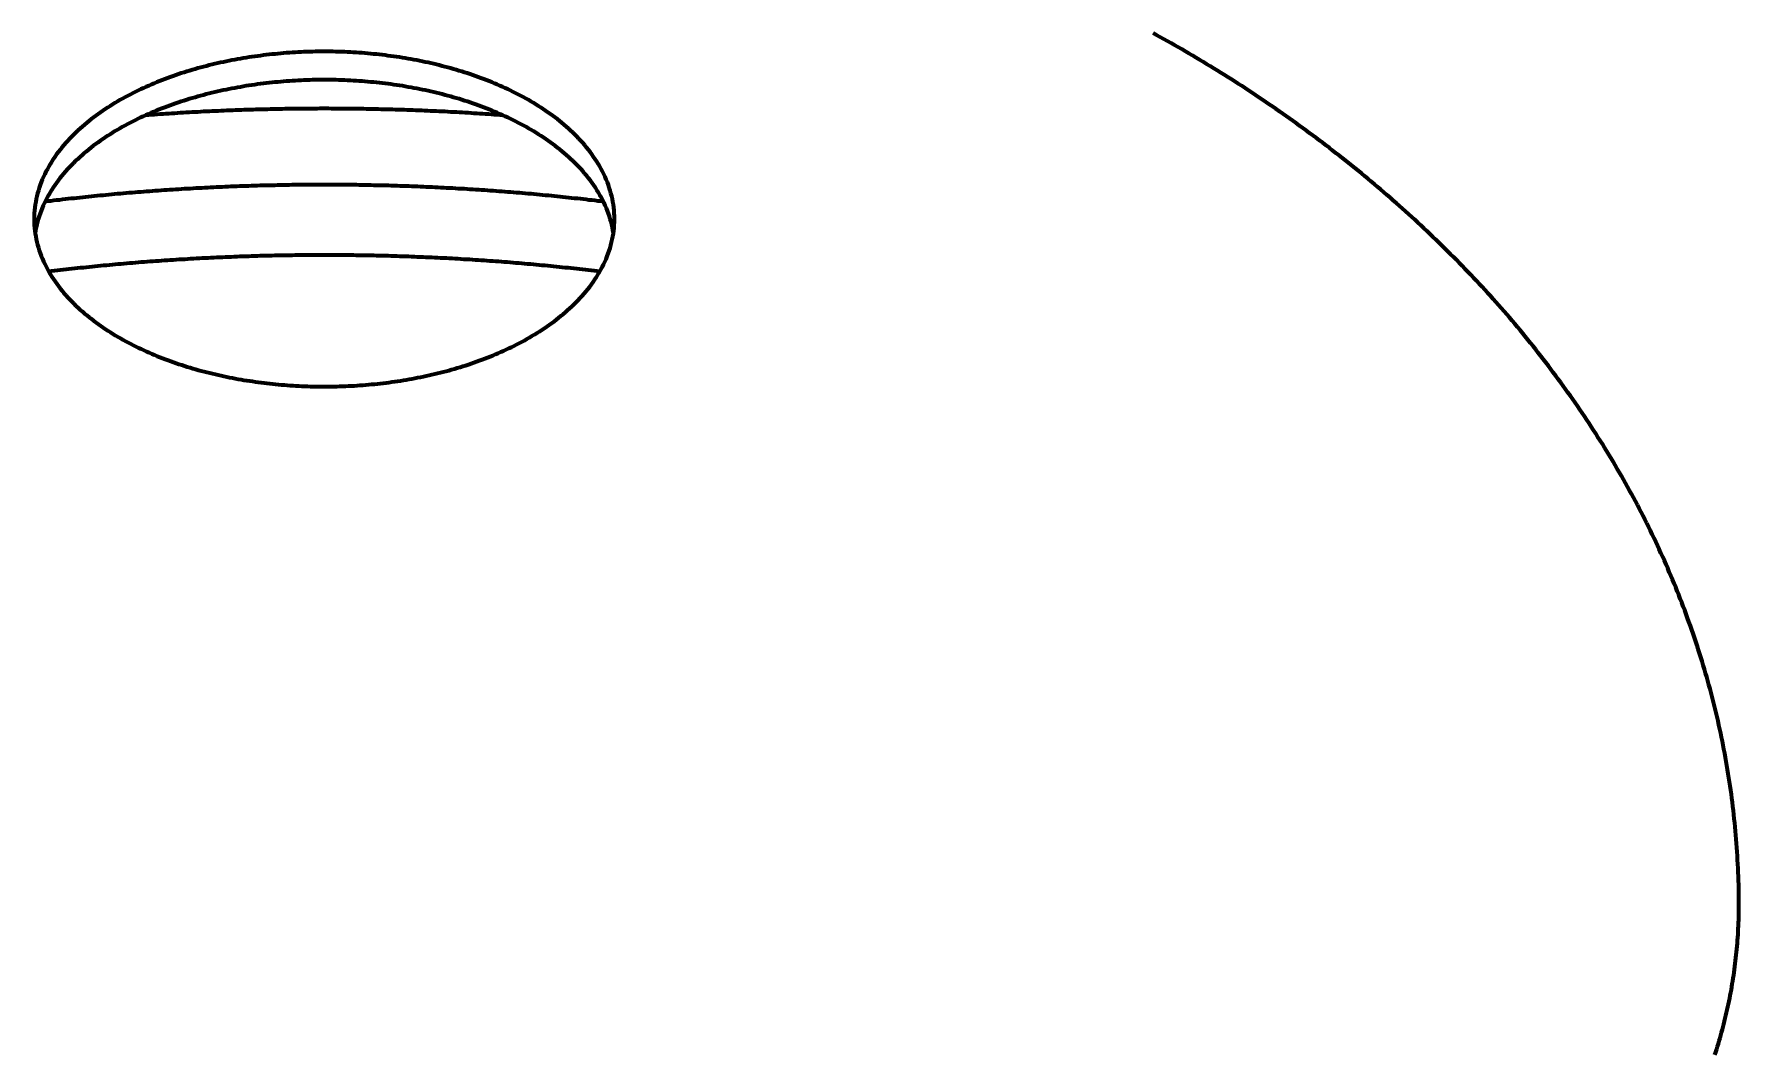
# Model space of a CAD drawing. Header units: millimetres. Extents: x 0 to 420, y 0 to 297.
# Drawn here: x 137.69 to 161.19, y 178.68 to 192.73 of the extents above; entities that cross this region are included whole.
import ezdxf

# ---------------------------------------------------------------- set-up
doc = ezdxf.new("R2010")
doc.units = ezdxf.units.MM
doc.layers.add('01-VISIBLE', color=7, linetype='CONTINUOUS', lineweight=70)

msp = doc.modelspace()

# ---------------------------------------------------------------- linework, layer by layer
at = {"layer": '01-VISIBLE'}
for points in [[(161.192, 180.72), (161.192, 180.776), (161.192, 180.833), (161.191, 180.89), (161.19, 180.947), (161.189, 181.004), (161.187, 181.061), (161.185, 181.118), (161.183, 181.175), (161.18, 181.232), (161.178, 181.289), (161.175, 181.346), (161.171, 181.403), (161.168, 181.459), (161.164, 181.516), (161.16, 181.573), (161.155, 181.63), (161.151, 181.687), (161.146, 181.743), (161.14, 181.8), (161.135, 181.857), (161.129, 181.913), (161.123, 181.97), (161.116, 182.027), (161.11, 182.083), (161.103, 182.14), (161.095, 182.196), (161.088, 182.253), (161.08, 182.309), (161.072, 182.365), (161.063, 182.422), (161.055, 182.478), (161.046, 182.534), (161.036, 182.59), (161.027, 182.647), (161.017, 182.703), (161.007, 182.759), (160.997, 182.815), (160.986, 182.871), (160.975, 182.927), (160.964, 182.982), (160.953, 183.038), (160.941, 183.094), (160.929, 183.15), (160.916, 183.205), (160.904, 183.261), (160.891, 183.316), (160.878, 183.372), (160.865, 183.427), (160.851, 183.482), (160.837, 183.538), (160.823, 183.593), (160.809, 183.648), (160.794, 183.703), (160.779, 183.758), (160.764, 183.813), (160.748, 183.868), (160.732, 183.922), (160.716, 183.977), (160.7, 184.031), (160.684, 184.086), (160.667, 184.14), (160.65, 184.195), (160.632, 184.249), (160.615, 184.303), (160.597, 184.357), (160.579, 184.411), (160.561, 184.465), (160.542, 184.519), (160.523, 184.573), (160.504, 184.626), (160.485, 184.68), (160.465, 184.733), (160.445, 184.787), (160.425, 184.84), (160.405, 184.893), (160.384, 184.946), (160.363, 184.999), (160.342, 185.052), (160.321, 185.105), (160.299, 185.158), (160.278, 185.211), (160.256, 185.263), (160.233, 185.315), (160.211, 185.368), (160.188, 185.42), (160.165, 185.472), (160.142, 185.524), (160.118, 185.576), (160.095, 185.628), (160.071, 185.679), (160.046, 185.731), (160.022, 185.782), (159.997, 185.834), (159.973, 185.885), (159.947, 185.936), (159.922, 185.987), (159.897, 186.038), (159.871, 186.089), (159.845, 186.14), (159.819, 186.19), (159.792, 186.241), (159.766, 186.291), (159.739, 186.341), (159.712, 186.391), (159.684, 186.441), (159.657, 186.491), (159.629, 186.541), (159.601, 186.59), (159.573, 186.64), (159.545, 186.689), (159.516, 186.739), (159.487, 186.788), (159.458, 186.837), (159.429, 186.886), (159.4, 186.934), (159.37, 186.983), (159.34, 187.032), (159.31, 187.08), (159.28, 187.128), (159.249, 187.176), (159.219, 187.224), (159.188, 187.272), (159.157, 187.32), (159.126, 187.368), (159.094, 187.415), (159.063, 187.463), (159.031, 187.51), (158.999, 187.557), (158.967, 187.604), (158.934, 187.651), (158.902, 187.697), (158.869, 187.744), (158.836, 187.79), (158.803, 187.837), (158.77, 187.883), (158.736, 187.929), (158.702, 187.975), (158.668, 188.021), (158.634, 188.066), (158.6, 188.112), (158.566, 188.157), (158.531, 188.203), (158.496, 188.248), (158.461, 188.293), (158.426, 188.338), (158.391, 188.382), (158.356, 188.427), (158.32, 188.471), (158.284, 188.516), (158.248, 188.56), (158.212, 188.604), (158.176, 188.648), (158.139, 188.691), (158.103, 188.735), (158.066, 188.778), (158.029, 188.822), (157.992, 188.865), (157.955, 188.908), (157.917, 188.951), (157.879, 188.994), (157.842, 189.036), (157.804, 189.079), (157.766, 189.121), (157.727, 189.163), (157.689, 189.205), (157.651, 189.247), (157.612, 189.289), (157.573, 189.331), (157.534, 189.372), (157.495, 189.414), (157.456, 189.455), (157.416, 189.496), (157.376, 189.537), (157.337, 189.578), (157.297, 189.618), (157.257, 189.659), (157.217, 189.699), (157.176, 189.739), (157.136, 189.78), (157.095, 189.819), (157.055, 189.859), (157.014, 189.899), (156.973, 189.938), (156.931, 189.978), (156.89, 190.017), (156.849, 190.056), (156.807, 190.095), (156.765, 190.134), (156.724, 190.173), (156.682, 190.211), (156.64, 190.249), (156.597, 190.288), (156.555, 190.326), (156.513, 190.364), (156.47, 190.401), (156.427, 190.439), (156.384, 190.477), (156.341, 190.514), (156.298, 190.551), (156.255, 190.588), (156.212, 190.625), (156.168, 190.662), (156.125, 190.699), (156.081, 190.735), (156.037, 190.771), (155.993, 190.808), (155.949, 190.844), (155.905, 190.88), (155.86, 190.915), (155.816, 190.951), (155.771, 190.987), (155.727, 191.022), (155.682, 191.057), (155.637, 191.092), (155.592, 191.127), (155.547, 191.162), (155.502, 191.196), (155.456, 191.231), (155.411, 191.265), (155.365, 191.299), (155.32, 191.333), (155.274, 191.367), (155.228, 191.401), (155.182, 191.435), (155.136, 191.468), (155.09, 191.502), (155.044, 191.535), (154.997, 191.568), (154.951, 191.601), (154.904, 191.634), (154.858, 191.666), (154.811, 191.699), (154.764, 191.731), (154.717, 191.763), (154.67, 191.795), (154.623, 191.827), (154.575, 191.859), (154.528, 191.891), (154.481, 191.922), (154.433, 191.953), (154.385, 191.985), (154.338, 192.016), (154.29, 192.047), (154.242, 192.077), (154.194, 192.108), (154.146, 192.138), (154.098, 192.169), (154.049, 192.199), (154.001, 192.229), (153.952, 192.259), (153.904, 192.289), (153.855, 192.318), (153.806, 192.348), (153.758, 192.377), (153.709, 192.406), (153.66, 192.435), (153.611, 192.464), (153.562, 192.493), (153.512, 192.522), (153.463, 192.55), (153.414, 192.579), (153.364, 192.607), (153.315, 192.635), (153.265, 192.663), (153.215, 192.691), (153.166, 192.718), (153.116, 192.746)], [(145.692, 190.181), (145.691, 190.221), (145.69, 190.261), (145.687, 190.301), (145.683, 190.341), (145.677, 190.381), (145.671, 190.42), (145.663, 190.46), (145.654, 190.499), (145.644, 190.537), (145.633, 190.576), (145.621, 190.614), (145.608, 190.652), (145.594, 190.689), (145.579, 190.726), (145.563, 190.763), (145.546, 190.799), (145.528, 190.835), (145.51, 190.871), (145.49, 190.906), (145.47, 190.94), (145.449, 190.974), (145.427, 191.008), (145.405, 191.041), (145.381, 191.074), (145.358, 191.106), (145.333, 191.138), (145.308, 191.169), (145.282, 191.199), (145.256, 191.23), (145.229, 191.259), (145.202, 191.289), (145.174, 191.318), (145.146, 191.346), (145.117, 191.374), (145.088, 191.401), (145.059, 191.428), (145.029, 191.455), (144.998, 191.481), (144.968, 191.507), (144.937, 191.532), (144.905, 191.557), (144.873, 191.581), (144.841, 191.605), (144.809, 191.629), (144.776, 191.652), (144.743, 191.675), (144.71, 191.697), (144.677, 191.719), (144.643, 191.74), (144.609, 191.762), (144.575, 191.782), (144.54, 191.803), (144.506, 191.823), (144.471, 191.843), (144.436, 191.862), (144.4, 191.881), (144.365, 191.899), (144.329, 191.918), (144.293, 191.936), (144.258, 191.953), (144.221, 191.97), (144.185, 191.987), (144.149, 192.004), (144.112, 192.02), (144.075, 192.036), (144.038, 192.052), (144.001, 192.067), (143.964, 192.082), (143.927, 192.097), (143.89, 192.111), (143.852, 192.125), (143.815, 192.139), (143.777, 192.152), (143.739, 192.165), (143.701, 192.178), (143.663, 192.191), (143.625, 192.203), (143.587, 192.215), (143.549, 192.227), (143.51, 192.238), (143.472, 192.25), (143.433, 192.26), (143.395, 192.271), (143.356, 192.281), (143.317, 192.291), (143.278, 192.301), (143.24, 192.311), (143.201, 192.32), (143.162, 192.329), (143.122, 192.338), (143.083, 192.346), (143.044, 192.355), (143.005, 192.363), (142.966, 192.37), (142.926, 192.378), (142.887, 192.385), (142.848, 192.392), (142.808, 192.399), (142.769, 192.405), (142.729, 192.412), (142.689, 192.418), (142.65, 192.423), (142.61, 192.429), (142.57, 192.434), (142.531, 192.439), (142.491, 192.444), (142.451, 192.449), (142.411, 192.453), (142.372, 192.457), (142.332, 192.461), (142.292, 192.465), (142.252, 192.468), (142.212, 192.471), (142.172, 192.474), (142.132, 192.477), (142.092, 192.479), (142.052, 192.481), (142.012, 192.483), (141.972, 192.485), (141.932, 192.487), (141.892, 192.488), (141.852, 192.489), (141.812, 192.49), (141.772, 192.49), (141.732, 192.491), (141.692, 192.491), (141.652, 192.491), (141.612, 192.49), (141.572, 192.49), (141.532, 192.489), (141.492, 192.488), (141.452, 192.487), (141.412, 192.485), (141.372, 192.483), (141.332, 192.481), (141.292, 192.479), (141.252, 192.477), (141.212, 192.474), (141.172, 192.471), (141.132, 192.468), (141.092, 192.465), (141.052, 192.461), (141.013, 192.457), (140.973, 192.453), (140.933, 192.449), (140.893, 192.444), (140.853, 192.439), (140.814, 192.434), (140.774, 192.429), (140.734, 192.423), (140.695, 192.418), (140.655, 192.412), (140.616, 192.405), (140.576, 192.399), (140.537, 192.392), (140.497, 192.385), (140.458, 192.378), (140.418, 192.37), (140.379, 192.363), (140.34, 192.355), (140.301, 192.346), (140.262, 192.338), (140.223, 192.329), (140.184, 192.32), (140.145, 192.311), (140.106, 192.301), (140.067, 192.291), (140.028, 192.281), (139.99, 192.271), (139.951, 192.26), (139.912, 192.25), (139.874, 192.238), (139.836, 192.227), (139.797, 192.215), (139.759, 192.203), (139.721, 192.191), (139.683, 192.178), (139.645, 192.165), (139.607, 192.152), (139.57, 192.139), (139.532, 192.125), (139.495, 192.111), (139.457, 192.097), (139.42, 192.082), (139.383, 192.067), (139.346, 192.052), (139.309, 192.036), (139.272, 192.02), (139.236, 192.004), (139.199, 191.987), (139.163, 191.97), (139.127, 191.953), (139.091, 191.936), (139.055, 191.918), (139.019, 191.899), (138.984, 191.881), (138.949, 191.862), (138.913, 191.843), (138.879, 191.823), (138.844, 191.803), (138.81, 191.782), (138.775, 191.762), (138.741, 191.74), (138.708, 191.719), (138.674, 191.697), (138.641, 191.675), (138.608, 191.652), (138.575, 191.629), (138.543, 191.605), (138.511, 191.581), (138.479, 191.557), (138.448, 191.532), (138.417, 191.507), (138.386, 191.481), (138.355, 191.455), (138.325, 191.428), (138.296, 191.401), (138.267, 191.374), (138.238, 191.346), (138.21, 191.318), (138.182, 191.289), (138.155, 191.259), (138.128, 191.23), (138.102, 191.199), (138.076, 191.169), (138.051, 191.138), (138.027, 191.106), (138.003, 191.074), (137.98, 191.041), (137.957, 191.008), (137.935, 190.974), (137.914, 190.94), (137.894, 190.906), (137.875, 190.871), (137.856, 190.835), (137.838, 190.799), (137.821, 190.763), (137.805, 190.726), (137.79, 190.689), (137.776, 190.652), (137.763, 190.614), (137.751, 190.576), (137.74, 190.537), (137.73, 190.499), (137.721, 190.46), (137.714, 190.42), (137.707, 190.381), (137.702, 190.341), (137.697, 190.301), (137.694, 190.261), (137.693, 190.221), (137.692, 190.181)], [(145.678, 189.986), (145.671, 190.026), (145.664, 190.065), (145.655, 190.104), (145.645, 190.143), (145.635, 190.182), (145.623, 190.22), (145.61, 190.258), (145.596, 190.296), (145.581, 190.333), (145.565, 190.37), (145.548, 190.406), (145.53, 190.442), (145.512, 190.477), (145.492, 190.512), (145.472, 190.547), (145.451, 190.581), (145.429, 190.615), (145.407, 190.648), (145.384, 190.681), (145.36, 190.713), (145.335, 190.745), (145.31, 190.776), (145.285, 190.807), (145.259, 190.837), (145.232, 190.867), (145.205, 190.896), (145.177, 190.925), (145.149, 190.954), (145.12, 190.982), (145.091, 191.009), (145.061, 191.036), (145.031, 191.063), (145.001, 191.089), (144.97, 191.115), (144.939, 191.14), (144.908, 191.165), (144.876, 191.19), (144.844, 191.214), (144.812, 191.237), (144.779, 191.26), (144.746, 191.283), (144.713, 191.306), (144.679, 191.328), (144.645, 191.349), (144.611, 191.37), (144.577, 191.391), (144.543, 191.412), (144.508, 191.432), (144.473, 191.451), (144.438, 191.471), (144.403, 191.49), (144.367, 191.509), (144.332, 191.527), (144.296, 191.545), (144.26, 191.562), (144.224, 191.58), (144.187, 191.597), (144.151, 191.613), (144.114, 191.629), (144.077, 191.645), (144.041, 191.661), (144.004, 191.676), (143.966, 191.691), (143.929, 191.706), (143.892, 191.72), (143.854, 191.735), (143.817, 191.748), (143.779, 191.762), (143.741, 191.775), (143.703, 191.788), (143.665, 191.801), (143.627, 191.813), (143.589, 191.825), (143.55, 191.837), (143.512, 191.848), (143.473, 191.859), (143.435, 191.87), (143.396, 191.881), (143.358, 191.891), (143.319, 191.901), (143.28, 191.911), (143.241, 191.921), (143.202, 191.93), (143.163, 191.939), (143.124, 191.948), (143.085, 191.957), (143.045, 191.965), (143.006, 191.973), (142.967, 191.981), (142.928, 191.988), (142.888, 191.995), (142.849, 192.002), (142.809, 192.009), (142.77, 192.016), (142.73, 192.022), (142.69, 192.028), (142.651, 192.034), (142.611, 192.039), (142.571, 192.045), (142.532, 192.05), (142.492, 192.054), (142.452, 192.059), (142.412, 192.063), (142.372, 192.067), (142.332, 192.071), (142.292, 192.075), (142.253, 192.078), (142.213, 192.081), (142.173, 192.084), (142.133, 192.087), (142.093, 192.089), (142.053, 192.092), (142.013, 192.094), (141.973, 192.095), (141.932, 192.097), (141.892, 192.098), (141.852, 192.099), (141.812, 192.1), (141.772, 192.101), (141.732, 192.101), (141.692, 192.101), (141.652, 192.101), (141.612, 192.101), (141.572, 192.1), (141.532, 192.099), (141.492, 192.098), (141.452, 192.097), (141.412, 192.095), (141.372, 192.094), (141.332, 192.092), (141.292, 192.089), (141.252, 192.087), (141.212, 192.084), (141.172, 192.081), (141.132, 192.078), (141.092, 192.075), (141.052, 192.071), (141.012, 192.067), (140.972, 192.063), (140.932, 192.059), (140.892, 192.054), (140.853, 192.05), (140.813, 192.045), (140.773, 192.039), (140.733, 192.034), (140.694, 192.028), (140.654, 192.022), (140.615, 192.016), (140.575, 192.009), (140.536, 192.002), (140.496, 191.995), (140.457, 191.988), (140.417, 191.981), (140.378, 191.973), (140.339, 191.965), (140.299, 191.957), (140.26, 191.948), (140.221, 191.939), (140.182, 191.93), (140.143, 191.921), (140.104, 191.911), (140.065, 191.901), (140.027, 191.891), (139.988, 191.881), (139.949, 191.87), (139.911, 191.859), (139.872, 191.848), (139.834, 191.837), (139.796, 191.825), (139.757, 191.813), (139.719, 191.801), (139.681, 191.788), (139.643, 191.775), (139.605, 191.762), (139.568, 191.748), (139.53, 191.735), (139.492, 191.72), (139.455, 191.706), (139.418, 191.691), (139.381, 191.676), (139.344, 191.661), (139.307, 191.645), (139.27, 191.629), (139.233, 191.613), (139.197, 191.597), (139.161, 191.58), (139.124, 191.562), (139.088, 191.545), (139.053, 191.527), (139.017, 191.509), (138.981, 191.49), (138.946, 191.471), (138.911, 191.451), (138.876, 191.432), (138.841, 191.412), (138.807, 191.391), (138.773, 191.37), (138.739, 191.349), (138.705, 191.328), (138.672, 191.306), (138.638, 191.283), (138.605, 191.26), (138.573, 191.237), (138.54, 191.214), (138.508, 191.19), (138.476, 191.165), (138.445, 191.14), (138.414, 191.115), (138.383, 191.089), (138.353, 191.063), (138.323, 191.036), (138.293, 191.009), (138.264, 190.982), (138.236, 190.954), (138.207, 190.925), (138.18, 190.896), (138.152, 190.867), (138.126, 190.837), (138.099, 190.807), (138.074, 190.776), (138.049, 190.745), (138.024, 190.713), (138, 190.681), (137.977, 190.648), (137.955, 190.615), (137.933, 190.581), (137.912, 190.547), (137.892, 190.512), (137.873, 190.477), (137.854, 190.442), (137.836, 190.406), (137.819, 190.37), (137.803, 190.333), (137.789, 190.296), (137.775, 190.258), (137.762, 190.22), (137.75, 190.182), (137.739, 190.143), (137.729, 190.104), (137.72, 190.065), (137.713, 190.026), (137.706, 189.986)], [(144.155, 191.611), (144.115, 191.614), (144.075, 191.617), (144.035, 191.62), (143.995, 191.623), (143.955, 191.626), (143.915, 191.628), (143.875, 191.631), (143.835, 191.634), (143.795, 191.636), (143.755, 191.639), (143.715, 191.641), (143.675, 191.644), (143.635, 191.646), (143.595, 191.649), (143.555, 191.651), (143.515, 191.653), (143.475, 191.655), (143.435, 191.657), (143.395, 191.66), (143.355, 191.662), (143.315, 191.664), (143.275, 191.666), (143.235, 191.667), (143.195, 191.669), (143.155, 191.671), (143.115, 191.673), (143.075, 191.675), (143.035, 191.676), (142.995, 191.678), (142.955, 191.679), (142.915, 191.681), (142.874, 191.682), (142.834, 191.684), (142.794, 191.685), (142.754, 191.686), (142.714, 191.688), (142.674, 191.689), (142.634, 191.69), (142.594, 191.691), (142.554, 191.692), (142.514, 191.693), (142.474, 191.694), (142.434, 191.695), (142.394, 191.696), (142.354, 191.697), (142.313, 191.698), (142.273, 191.698), (142.233, 191.699), (142.193, 191.7), (142.153, 191.7), (142.113, 191.701), (142.073, 191.701), (142.033, 191.702), (141.993, 191.702), (141.953, 191.703), (141.913, 191.703), (141.872, 191.703), (141.832, 191.703), (141.792, 191.703), (141.752, 191.704), (141.712, 191.704), (141.672, 191.704), (141.632, 191.704), (141.592, 191.703), (141.552, 191.703), (141.512, 191.703), (141.472, 191.703), (141.432, 191.703), (141.391, 191.702), (141.351, 191.702), (141.311, 191.701), (141.271, 191.701), (141.231, 191.7), (141.191, 191.7), (141.151, 191.699), (141.111, 191.698), (141.071, 191.698), (141.031, 191.697), (140.991, 191.696), (140.95, 191.695), (140.91, 191.694), (140.87, 191.693), (140.83, 191.692), (140.79, 191.691), (140.75, 191.69), (140.71, 191.689), (140.67, 191.688), (140.63, 191.686), (140.59, 191.685), (140.55, 191.684), (140.51, 191.682), (140.47, 191.681), (140.43, 191.679), (140.389, 191.678), (140.349, 191.676), (140.309, 191.675), (140.269, 191.673), (140.229, 191.671), (140.189, 191.669), (140.149, 191.667), (140.109, 191.666), (140.069, 191.664), (140.029, 191.662), (139.989, 191.66), (139.949, 191.657), (139.909, 191.655), (139.869, 191.653), (139.829, 191.651), (139.789, 191.649), (139.749, 191.646), (139.709, 191.644), (139.669, 191.641), (139.629, 191.639), (139.589, 191.636), (139.549, 191.634), (139.509, 191.631), (139.469, 191.628), (139.429, 191.626), (139.389, 191.623), (139.349, 191.62), (139.309, 191.617), (139.269, 191.614), (139.229, 191.611)], [(145.541, 190.421), (145.501, 190.426), (145.461, 190.43), (145.421, 190.435), (145.381, 190.44), (145.341, 190.444), (145.301, 190.449), (145.261, 190.454), (145.222, 190.458), (145.182, 190.463), (145.142, 190.467), (145.102, 190.471), (145.062, 190.476), (145.022, 190.48), (144.982, 190.484), (144.942, 190.488), (144.902, 190.492), (144.862, 190.496), (144.822, 190.5), (144.782, 190.504), (144.742, 190.508), (144.702, 190.512), (144.662, 190.516), (144.622, 190.519), (144.582, 190.523), (144.542, 190.527), (144.502, 190.53), (144.462, 190.534), (144.422, 190.537), (144.382, 190.541), (144.342, 190.544), (144.301, 190.547), (144.261, 190.55), (144.221, 190.554), (144.181, 190.557), (144.141, 190.56), (144.101, 190.563), (144.061, 190.566), (144.021, 190.569), (143.981, 190.572), (143.941, 190.575), (143.901, 190.578), (143.861, 190.58), (143.821, 190.583), (143.78, 190.586), (143.74, 190.588), (143.7, 190.591), (143.66, 190.593), (143.62, 190.596), (143.58, 190.598), (143.54, 190.6), (143.5, 190.603), (143.46, 190.605), (143.419, 190.607), (143.379, 190.609), (143.339, 190.611), (143.299, 190.613), (143.259, 190.615), (143.219, 190.617), (143.179, 190.619), (143.138, 190.621), (143.098, 190.623), (143.058, 190.625), (143.018, 190.626), (142.978, 190.628), (142.938, 190.63), (142.897, 190.631), (142.857, 190.633), (142.817, 190.634), (142.777, 190.635), (142.737, 190.637), (142.697, 190.638), (142.656, 190.639), (142.616, 190.64), (142.576, 190.642), (142.536, 190.643), (142.496, 190.644), (142.456, 190.645), (142.415, 190.646), (142.375, 190.646), (142.335, 190.647), (142.295, 190.648), (142.255, 190.649), (142.215, 190.649), (142.174, 190.65), (142.134, 190.651), (142.094, 190.651), (142.054, 190.652), (142.014, 190.652), (141.973, 190.652), (141.933, 190.653), (141.893, 190.653), (141.853, 190.653), (141.813, 190.653), (141.772, 190.654), (141.732, 190.654), (141.692, 190.654), (141.652, 190.654), (141.612, 190.654), (141.572, 190.653), (141.531, 190.653), (141.491, 190.653), (141.451, 190.653), (141.411, 190.652), (141.371, 190.652), (141.33, 190.652), (141.29, 190.651), (141.25, 190.651), (141.21, 190.65), (141.17, 190.649), (141.129, 190.649), (141.089, 190.648), (141.049, 190.647), (141.009, 190.646), (140.969, 190.646), (140.929, 190.645), (140.888, 190.644), (140.848, 190.643), (140.808, 190.642), (140.768, 190.64), (140.728, 190.639), (140.688, 190.638), (140.647, 190.637), (140.607, 190.635), (140.567, 190.634), (140.527, 190.633), (140.487, 190.631), (140.447, 190.63), (140.406, 190.628), (140.366, 190.626), (140.326, 190.625), (140.286, 190.623), (140.246, 190.621), (140.206, 190.619), (140.165, 190.617), (140.125, 190.615), (140.085, 190.613), (140.045, 190.611), (140.005, 190.609), (139.965, 190.607), (139.925, 190.605), (139.885, 190.603), (139.844, 190.6), (139.804, 190.598), (139.764, 190.596), (139.724, 190.593), (139.684, 190.591), (139.644, 190.588), (139.604, 190.586), (139.564, 190.583), (139.524, 190.58), (139.483, 190.578), (139.443, 190.575), (139.403, 190.572), (139.363, 190.569), (139.323, 190.566), (139.283, 190.563), (139.243, 190.56), (139.203, 190.557), (139.163, 190.554), (139.123, 190.55), (139.083, 190.547), (139.043, 190.544), (139.003, 190.541), (138.963, 190.537), (138.922, 190.534), (138.882, 190.53), (138.842, 190.527), (138.802, 190.523), (138.762, 190.519), (138.722, 190.516), (138.682, 190.512), (138.642, 190.508), (138.602, 190.504), (138.562, 190.5), (138.522, 190.496), (138.482, 190.492), (138.442, 190.488), (138.402, 190.484), (138.362, 190.48), (138.322, 190.476), (138.283, 190.471), (138.243, 190.467), (138.203, 190.463), (138.163, 190.458), (138.123, 190.454), (138.083, 190.449), (138.043, 190.444), (138.003, 190.44), (137.963, 190.435), (137.923, 190.43), (137.883, 190.426), (137.843, 190.421)], [(137.692, 190.181), (137.693, 190.141), (137.694, 190.101), (137.698, 190.061), (137.702, 190.021), (137.707, 189.981), (137.714, 189.942), (137.721, 189.902), (137.73, 189.863), (137.74, 189.824), (137.751, 189.786), (137.763, 189.748), (137.776, 189.71), (137.791, 189.672), (137.806, 189.635), (137.822, 189.598), (137.839, 189.562), (137.857, 189.526), (137.875, 189.49), (137.895, 189.455), (137.915, 189.421), (137.936, 189.387), (137.958, 189.353), (137.981, 189.32), (138.004, 189.287), (138.028, 189.255), (138.052, 189.223), (138.078, 189.192), (138.103, 189.161), (138.13, 189.131), (138.157, 189.101), (138.184, 189.072), (138.212, 189.043), (138.24, 189.015), (138.269, 188.987), (138.298, 188.959), (138.328, 188.932), (138.358, 188.905), (138.388, 188.879), (138.419, 188.854), (138.45, 188.828), (138.482, 188.804), (138.514, 188.779), (138.546, 188.755), (138.578, 188.732), (138.611, 188.708), (138.644, 188.686), (138.677, 188.663), (138.711, 188.641), (138.745, 188.62), (138.779, 188.599), (138.813, 188.578), (138.848, 188.557), (138.883, 188.537), (138.918, 188.518), (138.953, 188.498), (138.988, 188.479), (139.024, 188.461), (139.059, 188.443), (139.095, 188.425), (139.131, 188.407), (139.168, 188.39), (139.204, 188.373), (139.241, 188.356), (139.277, 188.34), (139.314, 188.324), (139.351, 188.309), (139.388, 188.293), (139.425, 188.278), (139.463, 188.264), (139.5, 188.249), (139.538, 188.235), (139.575, 188.222), (139.613, 188.208), (139.651, 188.195), (139.689, 188.182), (139.727, 188.17), (139.765, 188.157), (139.804, 188.145), (139.842, 188.134), (139.881, 188.122), (139.919, 188.111), (139.958, 188.1), (139.996, 188.09), (140.035, 188.079), (140.074, 188.069), (140.113, 188.059), (140.152, 188.05), (140.191, 188.041), (140.23, 188.032), (140.269, 188.023), (140.309, 188.014), (140.348, 188.006), (140.387, 187.998), (140.426, 187.991), (140.466, 187.983), (140.505, 187.976), (140.545, 187.969), (140.584, 187.962), (140.624, 187.956), (140.664, 187.949), (140.703, 187.944), (140.743, 187.938), (140.783, 187.932), (140.823, 187.927), (140.862, 187.922), (140.902, 187.917), (140.942, 187.913), (140.982, 187.909), (141.022, 187.905), (141.062, 187.901), (141.102, 187.897), (141.142, 187.894), (141.182, 187.891), (141.222, 187.888), (141.262, 187.885), (141.302, 187.883), (141.342, 187.881), (141.382, 187.879), (141.422, 187.877), (141.462, 187.876), (141.502, 187.874), (141.543, 187.873), (141.583, 187.873), (141.623, 187.872), (141.663, 187.872), (141.703, 187.872), (141.743, 187.872), (141.783, 187.872), (141.823, 187.873), (141.863, 187.874), (141.904, 187.875), (141.944, 187.876), (141.984, 187.878), (142.024, 187.88), (142.064, 187.882), (142.104, 187.884), (142.144, 187.887), (142.184, 187.889), (142.224, 187.892), (142.264, 187.896), (142.304, 187.899), (142.344, 187.903), (142.384, 187.907), (142.424, 187.911), (142.464, 187.915), (142.504, 187.92), (142.543, 187.925), (142.583, 187.93), (142.623, 187.935), (142.663, 187.941), (142.702, 187.947), (142.742, 187.953), (142.782, 187.959), (142.821, 187.966), (142.861, 187.973), (142.9, 187.98), (142.94, 187.987), (142.979, 187.995), (143.018, 188.003), (143.058, 188.011), (143.097, 188.019), (143.136, 188.028), (143.175, 188.037), (143.214, 188.046), (143.253, 188.055), (143.292, 188.065), (143.331, 188.075), (143.37, 188.085), (143.409, 188.095), (143.447, 188.106), (143.486, 188.117), (143.524, 188.128), (143.563, 188.14), (143.601, 188.152), (143.639, 188.164), (143.678, 188.176), (143.716, 188.189), (143.754, 188.202), (143.791, 188.216), (143.829, 188.229), (143.867, 188.243), (143.904, 188.257), (143.942, 188.272), (143.979, 188.287), (144.016, 188.302), (144.053, 188.317), (144.09, 188.333), (144.127, 188.349), (144.164, 188.365), (144.2, 188.382), (144.236, 188.399), (144.272, 188.417), (144.308, 188.434), (144.344, 188.452), (144.38, 188.471), (144.415, 188.49), (144.451, 188.509), (144.486, 188.528), (144.521, 188.548)], [(144.521, 188.548), (144.555, 188.569), (144.59, 188.59), (144.625, 188.611), (144.659, 188.632), (144.693, 188.654), (144.727, 188.677), (144.76, 188.699), (144.793, 188.723), (144.826, 188.746), (144.859, 188.77), (144.891, 188.795), (144.923, 188.82), (144.954, 188.845), (144.986, 188.871), (145.016, 188.897), (145.047, 188.924), (145.077, 188.951), (145.107, 188.978), (145.136, 189.006), (145.164, 189.035), (145.193, 189.064), (145.22, 189.093), (145.248, 189.123), (145.274, 189.154), (145.3, 189.185), (145.326, 189.216), (145.351, 189.248), (145.375, 189.28), (145.399, 189.313), (145.422, 189.347), (145.444, 189.38), (145.465, 189.415), (145.486, 189.45), (145.506, 189.485), (145.525, 189.521), (145.543, 189.557), (145.56, 189.593), (145.577, 189.63), (145.592, 189.668), (145.606, 189.706), (145.62, 189.744), (145.632, 189.782), (145.643, 189.821), (145.653, 189.861), (145.662, 189.9), (145.67, 189.94), (145.677, 189.98), (145.682, 190.02), (145.687, 190.06), (145.69, 190.1), (145.691, 190.141), (145.692, 190.181)], [(145.49, 189.457), (145.451, 189.462), (145.411, 189.467), (145.371, 189.471), (145.331, 189.476), (145.291, 189.481), (145.252, 189.485), (145.212, 189.49), (145.172, 189.494), (145.132, 189.498), (145.092, 189.503), (145.052, 189.507), (145.013, 189.511), (144.973, 189.515), (144.933, 189.519), (144.893, 189.523), (144.853, 189.527), (144.813, 189.531), (144.773, 189.535), (144.733, 189.539), (144.693, 189.543), (144.654, 189.547), (144.614, 189.55), (144.574, 189.554), (144.534, 189.558), (144.494, 189.561), (144.454, 189.565), (144.414, 189.568), (144.374, 189.572), (144.334, 189.575), (144.294, 189.578), (144.254, 189.581), (144.214, 189.585), (144.174, 189.588), (144.134, 189.591), (144.094, 189.594), (144.055, 189.597), (144.015, 189.6), (143.975, 189.603), (143.935, 189.606), (143.895, 189.608), (143.855, 189.611), (143.815, 189.614), (143.775, 189.616), (143.735, 189.619), (143.695, 189.622), (143.655, 189.624), (143.615, 189.626), (143.575, 189.629), (143.535, 189.631), (143.495, 189.633), (143.455, 189.636), (143.415, 189.638), (143.375, 189.64), (143.335, 189.642), (143.295, 189.644), (143.254, 189.646), (143.214, 189.648), (143.174, 189.65), (143.134, 189.652), (143.094, 189.653), (143.054, 189.655), (143.014, 189.657), (142.974, 189.658), (142.934, 189.66), (142.894, 189.662), (142.854, 189.663), (142.814, 189.665), (142.774, 189.666), (142.734, 189.667), (142.694, 189.668), (142.654, 189.67), (142.614, 189.671), (142.574, 189.672), (142.534, 189.673), (142.494, 189.674), (142.453, 189.675), (142.413, 189.676), (142.373, 189.677), (142.333, 189.678), (142.293, 189.678), (142.253, 189.679), (142.213, 189.68), (142.173, 189.681), (142.133, 189.681), (142.093, 189.682), (142.053, 189.682), (142.013, 189.683), (141.973, 189.683), (141.933, 189.683), (141.892, 189.683), (141.852, 189.684), (141.812, 189.684), (141.772, 189.684), (141.732, 189.684), (141.692, 189.684), (141.652, 189.684), (141.612, 189.684), (141.572, 189.684), (141.532, 189.684), (141.492, 189.683), (141.452, 189.683), (141.412, 189.683), (141.371, 189.683), (141.331, 189.682), (141.291, 189.682), (141.251, 189.681), (141.211, 189.681), (141.171, 189.68), (141.131, 189.679), (141.091, 189.678), (141.051, 189.678), (141.011, 189.677), (140.971, 189.676), (140.931, 189.675), (140.891, 189.674), (140.851, 189.673), (140.81, 189.672), (140.77, 189.671), (140.73, 189.67), (140.69, 189.668), (140.65, 189.667), (140.61, 189.666), (140.57, 189.665), (140.53, 189.663), (140.49, 189.662), (140.45, 189.66), (140.41, 189.658), (140.37, 189.657), (140.33, 189.655), (140.29, 189.653), (140.25, 189.652), (140.21, 189.65), (140.17, 189.648), (140.13, 189.646), (140.09, 189.644), (140.05, 189.642), (140.01, 189.64), (139.97, 189.638), (139.93, 189.636), (139.89, 189.633), (139.85, 189.631), (139.81, 189.629), (139.77, 189.626), (139.73, 189.624), (139.69, 189.622), (139.65, 189.619), (139.61, 189.616), (139.57, 189.614), (139.53, 189.611), (139.49, 189.608), (139.45, 189.606), (139.41, 189.603), (139.37, 189.6), (139.33, 189.597), (139.29, 189.594), (139.25, 189.591), (139.21, 189.588), (139.17, 189.585), (139.13, 189.581), (139.09, 189.578), (139.05, 189.575), (139.01, 189.572), (138.97, 189.568), (138.93, 189.565), (138.89, 189.561), (138.85, 189.558), (138.81, 189.554), (138.771, 189.55), (138.731, 189.547), (138.691, 189.543), (138.651, 189.539), (138.611, 189.535), (138.571, 189.531), (138.531, 189.527), (138.491, 189.523), (138.451, 189.519), (138.412, 189.515), (138.372, 189.511), (138.332, 189.507), (138.292, 189.503), (138.252, 189.498), (138.212, 189.494), (138.172, 189.49), (138.133, 189.485), (138.093, 189.481), (138.053, 189.476), (138.013, 189.471), (137.973, 189.467), (137.934, 189.462), (137.894, 189.457)], [(160.862, 178.657), (160.874, 178.695), (160.886, 178.734), (160.898, 178.772), (160.91, 178.811), (160.921, 178.85), (160.932, 178.889), (160.943, 178.927), (160.954, 178.966), (160.965, 179.005), (160.975, 179.044), (160.985, 179.083), (160.995, 179.122), (161.004, 179.162), (161.014, 179.201), (161.023, 179.24), (161.032, 179.279), (161.041, 179.319), (161.049, 179.358), (161.057, 179.398), (161.065, 179.437), (161.073, 179.477), (161.08, 179.516), (161.088, 179.556), (161.095, 179.596), (161.101, 179.636), (161.108, 179.675), (161.114, 179.715), (161.12, 179.755), (161.126, 179.795), (161.132, 179.835), (161.137, 179.875), (161.142, 179.915), (161.147, 179.955), (161.152, 179.995), (161.156, 180.035), (161.16, 180.075), (161.164, 180.115), (161.168, 180.156), (161.171, 180.196), (161.174, 180.236), (161.177, 180.276), (161.18, 180.316), (161.182, 180.357), (161.184, 180.397), (161.186, 180.437), (161.188, 180.478), (161.189, 180.518), (161.19, 180.558), (161.191, 180.599), (161.192, 180.639), (161.192, 180.679), (161.192, 180.72)]]:
    msp.add_lwpolyline(points, dxfattribs=at)

doc.saveas('drawing.dxf')
